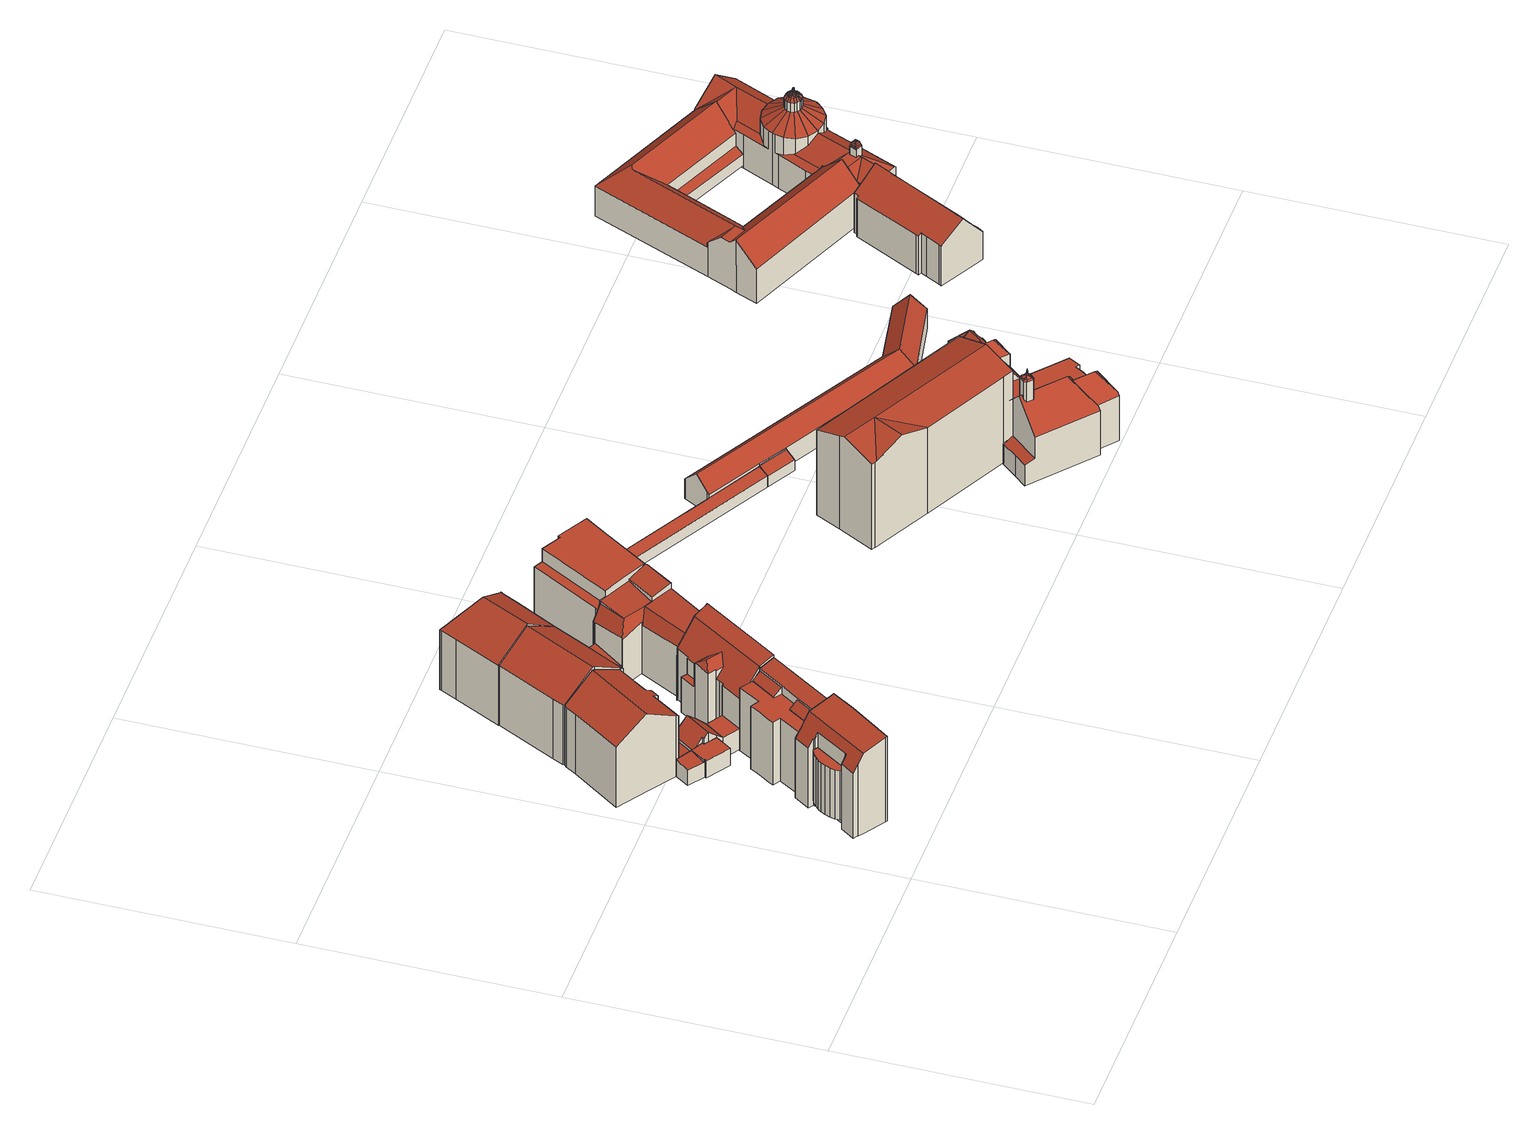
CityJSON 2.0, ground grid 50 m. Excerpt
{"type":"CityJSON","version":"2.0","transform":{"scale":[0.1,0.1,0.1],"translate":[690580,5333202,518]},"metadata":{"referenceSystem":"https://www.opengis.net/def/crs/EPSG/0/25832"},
"CityObjects":{
"building1":{"type":"Building","attributes":{"Gemeindeschluessel":"09162000","HoeheDach":"533.390","HoeheGrund":"521.850","Methode":"1000","NiedrigsteTraufeDesGebaeudes":"533.390","Geometrietyp2DReferenz":"3000","function":"51009_1610","roofType":"1000","measuredHeight":11.54},"geometry":[{"type":"MultiSurface","lod":"2","boundaries":[[[0,1,2,3]],[[2,4,5,6,7,3]],[[8,9,10,11]],[[9,12,13,14,15,16,17,18,19,5,4,2,1,20,10]],[[21,20,1,0]],[[22,13,12,23]],[[24,17,16,25]],[[5,19,18,26,27,6]],[[11,10,20,21]],[[8,11,21,0,3,7,6,27,26,24,25,28,29,22,23]],[[23,12,9,8]],[[26,18,17,24]],[[14,13,22,29,28,15]],[[16,15,28,25]]],"semantics":{"surfaces":[{"type":"WallSurface"},{"type":"RoofSurface"},{"type":"GroundSurface"}],"values":[0,0,0,1,0,0,0,0,0,2,0,0,0,0]}}]},
"building2":{"type":"Building","attributes":{"Gemeindeschluessel":"09162000","HoeheDach":"539.976","HoeheGrund":"520.010","Methode":"2000","NiedrigsteTraufeDesGebaeudes":"533.977","Geometrietyp2DReferenz":"3000","function":"31001_9998","roofType":"2100","measuredHeight":19.97,"storeysAboveGround":5},"geometry":[{"type":"MultiSurface","lod":"2","boundaries":[[[30,31,32,33]],[[34,35,36,37]],[[38,39,40,41,42,43]],[[44,45,35,34]],[[39,38,46,47]],[[48,49,50,51]],[[41,52,53,54,55,42]],[[56,57,45,44]],[[47,46,31,30]],[[58,59,60,61]],[[62,63,54,53]],[[60,64,63,62,65,61]],[[66,67,49,48]],[[30,33,68,69,56,44,34,37,66,48,51,70,58,61,65,62,53,52,41,40,39,47]],[[70,71,59,58]],[[37,36,67,66]],[[72,32,31,46,38,43,73]],[[69,68,72,73,57,56]],[[45,57,73,43,42,55,54,63,64,60,59,71,50,49,67,36,35]],[[51,50,71,70]],[[33,32,72,68]]],"semantics":{"surfaces":[{"type":"WallSurface"},{"type":"GroundSurface"},{"type":"RoofSurface"}],"values":[0,0,0,0,0,0,0,0,0,0,0,0,0,1,0,0,2,0,2,0,0]}}]},
"building3":{"type":"Building","attributes":{"Gemeindeschluessel":"09162000","HoeheDach":"525.843","HoeheGrund":"521.740","Methode":"2000","NiedrigsteTraufeDesGebaeudes":"525.156","Geometrietyp2DReferenz":"3000","function":"31001_2000","roofType":"1000","measuredHeight":4.1},"geometry":[{"type":"MultiSurface","lod":"2","boundaries":[[[74,75,76,77]],[[78,79,80,76,75,81,82,83,84,85]],[[86,87,88,89]],[[90,78,85,91]],[[92,93,87,86]],[[77,76,80,94]],[[91,85,84,95]],[[89,96,74,77,94,97,90,91,95,98,92,86]],[[95,84,83,99,100,98]],[[94,80,79,97]],[[99,83,82,101]],[[98,100,93,92]],[[89,88,101,82,81,96]],[[99,101,88,87,93,100]],[[96,81,75,74]],[[97,79,78,90]]],"semantics":{"surfaces":[{"type":"WallSurface"},{"type":"RoofSurface"},{"type":"GroundSurface"}],"values":[0,1,0,0,0,0,0,2,0,0,0,0,0,1,0,0]}}]},
"building4":{"type":"Building","attributes":{"Gemeindeschluessel":"09162000","HoeheDach":"539.898","HoeheGrund":"521.667","Methode":"2000","NiedrigsteTraufeDesGebaeudes":"534.848","Geometrietyp2DReferenz":"3000","function":"31001_2000","roofType":"3100","measuredHeight":18.23,"storeysAboveGround":4},"geometry":[{"type":"MultiSurface","lod":"2","boundaries":[[[102,103,104,86]],[[105,106,107,108]],[[109,110,102,86,92,111,112,113,114,115,116,117,118,119,105,108]],[[104,120,92,86]],[[120,104,103,121,122,107,106,123,124,125,126,127,128]],[[112,129,130,113]],[[109,122,121,110]],[[120,128,129,112,111,92]],[[114,131,132,115]],[[107,122,109,108]],[[118,124,123,119]],[[116,126,125,117]],[[128,127,132,131,130,129]],[[110,121,103,102]],[[116,115,132,127,126]],[[119,123,106,105]],[[113,130,131,114]],[[117,125,124,118]]],"semantics":{"surfaces":[{"type":"WallSurface"},{"type":"GroundSurface"},{"type":"RoofSurface"}],"values":[0,0,1,0,2,0,0,0,0,0,0,0,2,0,0,0,0,0]}}]},
"building5":{"type":"Building","attributes":{"Gemeindeschluessel":"09162000","HoeheDach":"524.630","HoeheGrund":"521.736","Methode":"2000","NiedrigsteTraufeDesGebaeudes":"523.738","Geometrietyp2DReferenz":"3000","function":"31001_2000","roofType":"2100","measuredHeight":2.89,"storeysAboveGround":1},"geometry":[{"type":"MultiSurface","lod":"2","boundaries":[[[133,134,135,136]],[[89,133,136,96]],[[96,137,138,89]],[[137,135,134,138]],[[89,138,134,133]],[[136,135,137,96]]],"semantics":{"surfaces":[{"type":"WallSurface"},{"type":"GroundSurface"},{"type":"RoofSurface"}],"values":[0,1,0,2,0,0]}}]},
"building6":{"type":"Building","attributes":{"Gemeindeschluessel":"09162000","HoeheDach":"537.503","HoeheGrund":"519.880","Methode":"2000","NiedrigsteTraufeDesGebaeudes":"534.620","Geometrietyp2DReferenz":"3000","function":"31001_1000","roofType":"1000","measuredHeight":17.62,"storeysAboveGround":3},"geometry":[{"type":"MultiSurface","lod":"2","boundaries":[[[139,140,141,142]],[[143,144,145,146,147,148,149,141,140,150,151,152,153,154,155,156,157]],[[150,140,139,158,159,151]],[[160,161,162,163,164,165,166,167,168]],[[169,161,160,170]],[[155,154,153,152,151,159,171,172,173,174]],[[175,176,177,178]],[[147,179,180,148]],[[145,177,176,146]],[[181,156,155,174]],[[169,182,183,184,164,163,162,161]],[[148,180,185,149]],[[179,186,185,180]],[[168,167,166,165,186,179,147,146,176,175]],[[187,157,156,181]],[[183,182,169,170,188,189,190,187,181,174,173,172,171,159,158,139,142,191,192,184]],[[189,188,170,160,168,175,178,144,143,190]],[[190,143,157,187]],[[144,178,177,145]],[[149,185,186,165,164,184,192,191,142,141]]],"semantics":{"surfaces":[{"type":"WallSurface"},{"type":"RoofSurface"},{"type":"GroundSurface"}],"values":[0,1,0,1,0,0,1,0,0,0,0,0,1,0,0,2,0,0,0,0]}}]},
"building7":{"type":"Building","attributes":{"Gemeindeschluessel":"09162000","HoeheDach":"527.975","HoeheGrund":"521.692","Methode":"2000","NiedrigsteTraufeDesGebaeudes":"525.063","Geometrietyp2DReferenz":"3000","function":"31001_2000","roofType":"3100","measuredHeight":6.28,"storeysAboveGround":1},"geometry":[{"type":"MultiSurface","lod":"2","boundaries":[[[193,194,195,196]],[[197,198,194,193]],[[74,199,200,96]],[[136,201,202,203]],[[196,195,204,97]],[[96,200,201,136]],[[199,205,206,207,202,201,200]],[[94,206,205,77]],[[97,204,206,94]],[[207,198,197,208,203,202]],[[77,205,199,74]],[[196,97,94,77,74,96,136,203,208,197,193]],[[204,195,194,198,207,206]]],"semantics":{"surfaces":[{"type":"WallSurface"},{"type":"RoofSurface"},{"type":"GroundSurface"}],"values":[0,0,0,0,0,0,1,0,0,0,0,2,1]}}]},
"building8":{"type":"Building","attributes":{"Gemeindeschluessel":"09162000","HoeheDach":"540.469","HoeheGrund":"521.707","Methode":"2000","NiedrigsteTraufeDesGebaeudes":"535.721","Geometrietyp2DReferenz":"3000","function":"31001_9998","roofType":"3100","measuredHeight":18.76,"storeysAboveGround":4},"geometry":[{"type":"MultiSurface","lod":"2","boundaries":[[[209,210,211,212]],[[213,214,215,216]],[[217,218,213,216,219,209,212,118,117,116,115,220,221,222]],[[221,223,224,222]],[[222,224,225,217]],[[218,226,214,213]],[[220,227,223,221]],[[219,228,210,209]],[[212,211,229,118]],[[216,215,228,219]],[[217,225,230,226,218]],[[231,230,225,224,223,227,232]],[[116,233,231,232,115]],[[233,234,229,211,210,228,215,214,226,230,231]],[[117,234,233,116]],[[118,229,234,117]],[[115,232,227,220]]],"semantics":{"surfaces":[{"type":"WallSurface"},{"type":"GroundSurface"},{"type":"RoofSurface"}],"values":[0,0,1,0,0,0,0,0,0,0,0,2,0,2,0,0,0]}}]},
"building9":{"type":"Building","attributes":{"Gemeindeschluessel":"09162000","HoeheDach":"538.075","HoeheGrund":"520.066","Methode":"2000","NiedrigsteTraufeDesGebaeudes":"524.870","Geometrietyp2DReferenz":"3000","function":"31001_1000","roofType":"2100","measuredHeight":18.01,"storeysAboveGround":6},"geometry":[{"type":"MultiSurface","lod":"2","boundaries":[[[235,236,237,238]],[[239,240,241,242,243,244]],[[244,243,245,246,247]],[[248,249,250,251,252,253]],[[254,255,256,257,258,259]],[[243,242,260,245]],[[261,262,246,245,260,263]],[[264,265,266,267]],[[268,247,246,262]],[[269,270,271,272]],[[273,274,241,240]],[[269,272,253,252]],[[239,244,247,268]],[[239,268,262,261,255,254,275,249,248,276,235,238,264,267,277,278,273,240]],[[254,259,279,275]],[[280,281,282]],[[277,283,284,278]],[[285,270,269,252,251]],[[249,275,279,282,281,250]],[[261,263,256,255]],[[284,283,266,265,286]],[[264,238,237,286,265]],[[287,258,257]],[[288,280,282,279,259,258,287]],[[276,289,236,235]],[[286,237,236,289,271,270,285,288,287,257,256,263,260,242,241,274,284]],[[276,248,253,272,271,289]],[[278,284,274,273]],[[267,266,283,277]],[[288,285,251,250,281,280]]],"semantics":{"surfaces":[{"type":"WallSurface"},{"type":"RoofSurface"},{"type":"GroundSurface"}],"values":[0,0,1,0,0,0,0,0,0,0,0,1,0,2,0,1,0,0,0,0,1,0,0,1,0,1,0,0,0,1]}}]},
"building10":{"type":"Building","attributes":{"Gemeindeschluessel":"09162000","HoeheDach":"540.700","HoeheGrund":"521.508","Methode":"2000","NiedrigsteTraufeDesGebaeudes":"535.311","Geometrietyp2DReferenz":"3000","function":"31001_1000","roofType":"3200","measuredHeight":19.19,"storeysAboveGround":5},"geometry":[{"type":"MultiSurface","lod":"2","boundaries":[[[290,291,292,293]],[[294,295,296,297,298]],[[299,300,301,302,303,304,305,306,290,293,307]],[[293,292,308,307]],[[300,309,310,301]],[[305,311,312,306]],[[308,313,314,299,307]],[[309,300,299,314]],[[309,314,313,294,298,315,310]],[[301,310,315,302]],[[303,297,296,304]],[[303,302,315,298,297]],[[295,311,305,304,296]],[[308,292,291,312,311,295,294,313]],[[306,312,291,290]]],"semantics":{"surfaces":[{"type":"WallSurface"},{"type":"RoofSurface"},{"type":"GroundSurface"}],"values":[0,1,2,0,0,0,0,0,1,0,0,0,0,1,0]}}]},
"building11":{"type":"Building","attributes":{"Gemeindeschluessel":"09162000","HoeheDach":"526.042","HoeheGrund":"521.680","Methode":"1000","NiedrigsteTraufeDesGebaeudes":"524.503","Geometrietyp2DReferenz":"3000","function":"31001_2000","roofType":"2100","measuredHeight":4.36},"geometry":[{"type":"MultiSurface","lod":"2","boundaries":[[[316,317,318,319]],[[216,320,321,213]],[[319,318,320,216]],[[216,213,316,319]],[[318,317,321,320]],[[213,321,317,316]]],"semantics":{"surfaces":[{"type":"WallSurface"},{"type":"GroundSurface"},{"type":"RoofSurface"}],"values":[0,0,0,1,2,0]}}]},
"building12":{"type":"Building","attributes":{"Gemeindeschluessel":"09162000","HoeheDach":"536.045","HoeheGrund":"519.820","Methode":"2000","NiedrigsteTraufeDesGebaeudes":"530.070","Geometrietyp2DReferenz":"3000","function":"31001_9998","roofType":"1000","measuredHeight":16.23,"storeysAboveGround":4},"geometry":[{"type":"MultiSurface","lod":"2","boundaries":[[[322,323,324,325,326,327,328]],[[329,330,331,332,333,334,335,336]],[[337,338,339,340,341,342,343,344,345,346,347,348,349,330,329,350,351]],[[329,336,352,350]],[[337,324,323,338]],[[340,339,322,328,353]],[[354,343,342,355]],[[341,356,355,342]],[[349,357,331,330]],[[354,355,356,353,328,327,358]],[[359,326,360,335,334]],[[325,361,360,326]],[[362,332,331,357,363,364,365,366]],[[346,365,364,347]],[[347,364,363,348]],[[344,367,368,345]],[[327,359,334,333,362]],[[350,352,369,351]],[[348,363,357,349]],[[327,326,359]],[[367,358,327,362,366,368]],[[346,345,368,366,365]],[[362,333,332]],[[344,343,354,358,367]],[[356,341,340,353]],[[337,351,369,361,325,324]],[[361,369,352,336,335,360]],[[338,323,322,339]]],"semantics":{"surfaces":[{"type":"RoofSurface"},{"type":"WallSurface"},{"type":"GroundSurface"}],"values":[0,1,2,1,1,1,1,1,1,0,1,1,0,1,1,1,0,1,1,1,0,1,1,1,1,1,0,1]}}]},
"building13":{"type":"Building","attributes":{"Gemeindeschluessel":"09162000","HoeheDach":"522.500","HoeheGrund":"521.530","Methode":"2000","NiedrigsteTraufeDesGebaeudes":"522.500","Geometrietyp2DReferenz":"3000","function":"31001_2000","roofType":"1000","measuredHeight":0.97},"geometry":[{"type":"MultiSurface","lod":"2","boundaries":[[[305,370,371,304]],[[304,371,372,373]],[[370,374,372,371]],[[304,373,375,305]],[[375,374,370,305]],[[373,372,374,375]]],"semantics":{"surfaces":[{"type":"WallSurface"},{"type":"RoofSurface"},{"type":"GroundSurface"}],"values":[0,0,1,2,0,0]}}]},
"building14":{"type":"Building","attributes":{"Gemeindeschluessel":"09162000","HoeheDach":"536.246","HoeheGrund":"519.750","Methode":"2000","NiedrigsteTraufeDesGebaeudes":"533.064","Geometrietyp2DReferenz":"3000","function":"31001_1000","roofType":"1000","measuredHeight":16.5,"storeysAboveGround":5},"geometry":[{"type":"MultiSurface","lod":"2","boundaries":[[[329,376,377,378,379,380]],[[381,382,383,384,385,386,387]],[[388,389,390,391]],[[391,390,387,386]],[[392,380,379,378,393,394,383,382,395,396]],[[393,378,377,397,398,394]],[[399,400,381,387,390,389,401]],[[401,389,388,330]],[[396,395,382,381,400,399]],[[384,383,394,398]],[[376,329,402,403,330,388,391,386,385,384,398,397,377]],[[403,402,329,380,392,396,399,401,330]]],"semantics":{"surfaces":[{"type":"WallSurface"},{"type":"RoofSurface"},{"type":"GroundSurface"}],"values":[0,0,0,0,1,0,1,0,0,0,2,0]}}]},
"building15":{"type":"Building","attributes":{"Gemeindeschluessel":"09162000","HoeheDach":"523.456","HoeheGrund":"519.956","Methode":"2000","NiedrigsteTraufeDesGebaeudes":"522.638","Geometrietyp2DReferenz":"3000","function":"51009_1610","roofType":"2100","measuredHeight":3.5},"geometry":[{"type":"MultiSurface","lod":"2","boundaries":[[[404,405,406,407]],[[405,408,409,410,411,406]],[[412,404,407,413,414,415]],[[405,404,412,408]],[[407,406,411,413]],[[415,409,408,412]],[[413,411,410,414]],[[414,410,409,415]]],"semantics":{"surfaces":[{"type":"WallSurface"},{"type":"RoofSurface"},{"type":"GroundSurface"}],"values":[0,1,2,0,0,0,0,0]}}]},
"building16":{"type":"Building","attributes":{"Gemeindeschluessel":"09162000","HoeheDach":"541.660","HoeheGrund":"519.421","Methode":"2000","NiedrigsteTraufeDesGebaeudes":"539.428","Geometrietyp2DReferenz":"3000","function":"31001_9998","roofType":"3100","measuredHeight":22.24,"storeysAboveGround":6},"geometry":[{"type":"MultiSurface","lod":"2","boundaries":[[[416,417,418]],[[419,420,417,416]],[[420,421,422,423,417]],[[424,425,426,427,428]],[[429,430,431,432]],[[424,428,433,434]],[[435,418,417,427,426]],[[430,434,433,431]],[[429,436,437,438,439,425,424,434,430]],[[436,429,432,423,422]],[[435,439,438,419,416,418]],[[420,419,438,437,421]],[[436,422,421,437]],[[417,423,432,431,433,428,427]],[[439,435,426,425]]],"semantics":{"surfaces":[{"type":"RoofSurface"},{"type":"WallSurface"},{"type":"GroundSurface"}],"values":[0,0,0,1,1,1,0,1,2,1,1,1,1,0,1]}}]},
"building17":{"type":"Building","attributes":{"Gemeindeschluessel":"09162000","HoeheDach":"523.719","HoeheGrund":"520.060","Methode":"1000","NiedrigsteTraufeDesGebaeudes":"522.472","Geometrietyp2DReferenz":"3000","function":"31001_2000","roofType":"2100","measuredHeight":3.66},"geometry":[{"type":"MultiSurface","lod":"2","boundaries":[[[440,441,442,443]],[[444,445,446,447]],[[448,444,447,440,443]],[[447,446,441,440]],[[444,448,443,442,449,445]],[[445,449,442,441,446]]],"semantics":{"surfaces":[{"type":"WallSurface"},{"type":"GroundSurface"},{"type":"RoofSurface"}],"values":[0,0,1,0,0,2]}}]},
"building18":{"type":"Building","attributes":{"name":"St. Kreszentia","Gemeindeschluessel":"09162000","HoeheDach":"540.800","HoeheGrund":"519.140","Methode":"2000","NiedrigsteTraufeDesGebaeudes":"523.232","Geometrietyp2DReferenz":"3000","function":"31001_3041","roofType":"3200","measuredHeight":21.66,"storeysAboveGround":1},"geometry":[{"type":"MultiSurface","lod":"2","boundaries":[[[450,451,452,453]],[[454,455,456,457,458,459,460,461]],[[462,463,464,465,466,467,468,469,470,471,472]],[[473,474,475,476]],[[466,477,467]],[[478,479,480,481,482,483]],[[484,485,486,487,488,489]],[[469,468,490]],[[491,492,493,494]],[[495,496,497]],[[477,466,465,498,499]],[[500,501,502,503,504]],[[505,506,507,508]],[[509,510,511,512]],[[513,514,515,516,517,509,512,518,519,520,521]],[[461,522,454]],[[481,523,521,520,482]],[[524,525,526]],[[508,507,527,528]],[[529,495,530]],[[531,532,533,534]],[[497,496,535,536]],[[494,493,451,450]],[[485,537,458,457,486]],[[454,538,502,489,488,455]],[[539,540,541,542]],[[543,455,488,487]],[[525,524,544,545,546,547,548]],[[532,500,504,549,533]],[[511,550,536,551]],[[552,553,554,555]],[[556,557,558,559]],[[560,453,452,561,546,545]],[[519,505,508,528,562,516,515,563,564,483,482,520]],[[565,566,495]],[[456,455,543]],[[567,526,525,548,568]],[[541,540,554,553,569,570,571]],[[572,530,497,550]],[[573,529,530,572]],[[471,470,574]],[[575,563,547,576]],[[503,502,538,577]],[[578,579,517,516,562]],[[573,580,581,529]],[[462,531,534,463]],[[495,566,496]],[[565,582,583,566]],[[584,585,586,587,571,570]],[[588,541,571,587]],[[576,547,546,561]],[[496,566,583,535]],[[528,527,578,562]],[[551,506,505,519,518]],[[529,581,495]],[[589,460,459,590]],[[530,495,497]],[[556,588,587,586,591,575,576,561,452,451,493,492,557]],[[498,465,464]],[[591,564,563,575]],[[549,504,503,577,592]],[[588,556,542,541]],[[472,471,593,594]],[[484,489,502,501]],[[580,578,527,582]],[[551,536,535,506]],[[582,527,507,583]],[[555,595,552]],[[584,570,569,596]],[[597,598,567,568,599]],[[473,600,513,521,523,474]],[[581,565,495]],[[539,454,522,601,602]],[[491,603,604,558,557,492]],[[558,604,593,471,574,559]],[[596,569,553,552,595,601,522,461,460,589]],[[468,467,477,499,490]],[[510,572,550,511]],[[469,490,499,498,464,463,534,533,549,592,538,454,539,542,556,559,574,470]],[[476,475,480,479]],[[594,593,604,603]],[[517,579,510,509]],[[585,478,483,564,591,586]],[[456,543,487,486,457]],[[581,580,582,565]],[[590,459,458,537]],[[579,573,572,510]],[[531,462,472,594,603,491,494,450,453,560,605,598,597,600,473,476,479,478,585,584,596,589,590,537,485,484,501,500,532]],[[577,538,592]],[[578,580,573,579]],[[550,497,536]],[[599,568,548,547,563,515,514]],[[539,602,554,540]],[[560,545,544,605]],[[481,480,475,474,523]],[[600,597,599,514,513]],[[512,511,551,518]],[[598,605,544,524,526,567]],[[535,583,507,506]],[[555,554,602,601,595]]],"semantics":{"surfaces":[{"type":"WallSurface"},{"type":"RoofSurface"},{"type":"GroundSurface"}],"values":[0,1,0,0,1,0,0,0,0,1,1,0,0,0,1,0,0,1,0,1,0,1,0,0,1,1,0,1,0,1,0,0,0,1,1,0,1,1,1,1,0,0,0,0,1,0,1,1,0,0,0,1,0,0,1,0,1,1,0,0,1,0,0,0,1,1,1,1,0,0,0,1,1,0,1,0,1,1,1,0,0,0,0,1,1,0,1,2,0,1,1,1,0,0,1,0,0,0,1,0]}}]},
"building19":{"type":"Building","attributes":{"Gemeindeschluessel":"09162000","HoeheDach":"527.070","HoeheGrund":"519.510","Methode":"2000","NiedrigsteTraufeDesGebaeudes":"524.006","Geometrietyp2DReferenz":"3000","function":"31001_9998","roofType":"3100","measuredHeight":7.56,"storeysAboveGround":1},"geometry":[{"type":"MultiSurface","lod":"2","boundaries":[[[606,607,608,609]],[[610,611,612,613,614,615]],[[609,608,616,617]],[[618,619,620,621,622,623,624,625]],[[626,627,628,629,630,631]],[[620,632,633,634,635,621]],[[611,630,629,612]],[[636,637,610,615,638]],[[632,620,619,618,625,606,609,617,639,614,613,612,629,628,627,633]],[[616,638,615,614,639,617]],[[621,635,634,626,631,640,637,622]],[[627,626,634,633]],[[607,624,623,622,637,636,638,616,608]],[[640,631,630,611,610,637]],[[625,624,607,606]]],"semantics":{"surfaces":[{"type":"WallSurface"},{"type":"RoofSurface"},{"type":"GroundSurface"}],"values":[0,0,0,0,0,0,0,1,2,0,1,0,1,1,0]}}]},
"building20":{"type":"Building","attributes":{"Gemeindeschluessel":"09162000","HoeheDach":"531.380","HoeheGrund":"518.877","Methode":"2000","NiedrigsteTraufeDesGebaeudes":"525.579","Geometrietyp2DReferenz":"3000","function":"31001_9998","roofType":"3100","measuredHeight":12.5,"storeysAboveGround":3},"geometry":[{"type":"MultiSurface","lod":"2","boundaries":[[[641,642,643,644]],[[645,646,647,648,649,650,651,652,653,654,655,656,657,658]],[[659,655,654,660]],[[648,647,661,662,663,664,665,649]],[[666,657,656,667]],[[668,651,650,669]],[[670,671,672,673]],[[673,672,674,675]],[[669,650,649,665]],[[676,652,651,668]],[[641,677,662,661,678,642]],[[674,672,671,643,642,678,661,647,646,645]],[[679,658,657,666]],[[660,654,653,680]],[[681,675,674,645,658,679]],[[677,641,644,670,673,675,681,679,666,667,659,660,680,676,668,669,665,664,663,662]],[[644,643,671,670]],[[667,656,655,659]],[[680,653,652,676]]],"semantics":{"surfaces":[{"type":"WallSurface"},{"type":"RoofSurface"},{"type":"GroundSurface"}],"values":[0,1,0,0,0,0,0,0,0,0,0,1,0,0,0,2,0,0,0]}}]},
"building21":{"type":"Building","attributes":{"name":"Kapuzinerkloster","Gemeindeschluessel":"09162000","HoeheDach":"532.210","HoeheGrund":"519.882","Methode":"2000","NiedrigsteTraufeDesGebaeudes":"522.438","Geometrietyp2DReferenz":"3000","function":"31001_3048","roofType":"3100","measuredHeight":12.33,"storeysAboveGround":3},"geometry":[{"type":"MultiSurface","lod":"2","boundaries":[[[682,683,684,685,686]],[[687,650,688,689]],[[690,691,683,682,692]],[[693,694,695,696,697]],[[694,693,698,699,700,701,702]],[[703,704,705,685]],[[706,707,708,709,710,711,712,713]],[[714,690,692,715,713,712]],[[716,717,718,709,708,697,696,719]],[[699,720,721,700]],[[702,695,694]],[[722,719,696,695,702,701]],[[705,704,723,720,699,698]],[[724,722,701,700,721]],[[707,706,725,705,698,693]],[[726,727,711,710,728]],[[729,724,721,720,723]],[[714,712,711,727]],[[650,728,710,709,718,688]],[[684,730,731,703,685]],[[715,692,682,686]],[[706,713,715,686,725]],[[732,729,723,704,703,731]],[[685,705,725,686]],[[689,688,718,717]],[[729,732,733,691,690,714,727,726,687,689,717,716,719,722,724]],[[691,733,730,684,683]],[[707,693,697,708]],[[726,728,650,687]],[[732,731,730,733]]],"semantics":{"surfaces":[{"type":"RoofSurface"},{"type":"WallSurface"},{"type":"GroundSurface"}],"values":[0,1,1,0,0,1,0,1,1,0,1,1,0,1,0,1,1,1,0,0,0,1,1,1,1,2,1,0,1,1]}}]},
"building22":{"type":"Building","attributes":{"name":"Schmerzhafte Muttergottes","Gemeindeschluessel":"09162000","HoeheDach":"538.440","HoeheGrund":"519.339","Methode":"2000","NiedrigsteTraufeDesGebaeudes":"526.697","Geometrietyp2DReferenz":"3000","function":"31001_3043","roofType":"3100","measuredHeight":19.1},"geometry":[{"type":"MultiSurface","lod":"2","boundaries":[[[734,735,736,737]],[[738,739,740,741]],[[742,743,744,745]],[[746,747,748]],[[749,746,748,750]],[[739,751,752,740]],[[753,754,755,746,749]],[[756,757,758,759]],[[760,761,762,763]],[[764,765,766,767]],[[768,769,770,771]],[[772,773,774,775,776]],[[777,778,779]],[[780,781,782,783]],[[784,785,786]],[[787,767,788,789]],[[774,773,790,791]],[[792,793,794,795]],[[796,797,798,799]],[[800,801,802,765]],[[803,804,785]],[[787,805,806,779]],[[807,808,809,810]],[[811,812,813,814,815,816,817]],[[818,819,820,821]],[[753,661,822,823,754]],[[795,794,737,824]],[[825,826,827,828]],[[829,830,831,832]],[[833,834,835,836]],[[820,837,838,839]],[[840,841,842]],[[843,844,777,845]],[[807,846,847,826,825,808]],[[848,838,849,850]],[[804,851,785]],[[852,853,734,854]],[[739,756,759,751]],[[855,750,748,747,856,857,858,859]],[[860,861,790,862]],[[774,791,863,864,775]],[[836,865,781,866]],[[835,745,865,836]],[[757,831,801,758]],[[752,821,867,868]],[[740,752,868,869]],[[765,802,870,766]],[[871,872,873,874]],[[805,875,851]],[[819,837,820]],[[876,877,878]],[[865,879,782,781]],[[840,880,841]],[[841,881,842]],[[804,805,851]],[[751,759,843,818]],[[882,738,741,883]],[[803,806,805,804]],[[884,857,856]],[[883,741,885,886]],[[864,863,887,888]],[[735,798,889,736]],[[890,883,886,891]],[[892,893,894,895,896,815]],[[897,823,822,898,899,811,817,900,890,891,884,901]],[[862,902,903,860]],[[779,806,877,904]],[[824,905,772,827]],[[906,907,908,909]],[[832,831,757,910]],[[905,736,889,911]],[[772,905,911,773]],[[912,786,913]],[[914,848,850,769]],[[828,776,775,864,888,809,808,825]],[[915,783,782,916]],[[797,902,889,798]],[[779,778,764,787]],[[911,889,902,862]],[[877,806,803,878]],[[789,875,805,787]],[[917,789,918,919]],[[863,920,921,922]],[[923,742,745,835]],[[924,768,771,793]],[[925,917,919,926]],[[927,926,853,852]],[[849,913,928,929]],[[815,896,816]],[[925,930,931,917]],[[762,932,933,763]],[[745,744,879,865]],[[934,892,815,814]],[[935,936,937,938]],[[939,933,932,832,910]],[[910,757,756,940]],[[766,870,797,796]],[[839,838,848]],[[940,756,739,738]],[[906,909,941,942,893,892,934,943,944,945,946,947,855,859,948,949,950,846,807,810,951,952,953,954]],[[955,743,880,840]],[[838,912,913,849]],[[881,880,743,742]],[[795,824,827,826,847]],[[943,813,812,944]],[[956,927,852,770]],[[845,777,779,904]],[[896,895,957,816]],[[764,767,787]],[[919,918,799,958]],[[785,851,959]],[[885,869,960,936]],[[769,850,956,770]],[[746,755,961,962,901,884,856,747]],[[791,790,861,963]],[[937,924,793,792]],[[916,782,879,833]],[[929,925,926,927]],[[960,964,768,924]],[[792,795,847,873,872]],[[958,799,798,735]],[[878,784,876]],[[948,965,966,949]],[[837,876,912,838]],[[867,839,848,914]],[[842,881,742,923]],[[936,960,924,937]],[[878,803,785]],[[947,946,898,822,661]],[[957,895,894,939,910,940]],[[751,818,821,752]],[[849,929,927,956]],[[893,942,760,763,933,939,894]],[[938,937,792,872]],[[802,830,903,870]],[[967,932,762,968,969]],[[833,879,744,834]],[[758,801,800,844]],[[741,740,869,885]],[[945,899,898,946]],[[952,951,721,922,921]],[[961,970,780,962]],[[870,903,902,797]],[[886,885,936,935]],[[959,851,875,931]],[[853,958,735,734]],[[971,858,857,884,891,972,973,974]],[[819,845,904,837]],[[959,931,930]],[[828,827,772,776]],[[759,758,844,843]],[[964,914,769,768]],[[963,861,967,969]],[[767,766,796,788]],[[915,916,866,970]],[[929,928,930,925]],[[778,800,765,764]],[[824,737,736,905]],[[975,950,949,966]],[[900,882,883,890]],[[957,882,900,817,816]],[[891,886,935,972]],[[972,935,938,973]],[[915,970,961,755,754,823]],[[788,918,789]],[[953,920,976,954]],[[786,959,928,913]],[[866,781,780,970]],[[770,852,854,771]],[[948,859,858,971,965]],[[801,831,830,802]],[[938,872,871,974,973]],[[780,783,897,901,962]],[[863,922,721,887]],[[854,734,737,794]],[[844,800,778,777]],[[862,790,773,911]],[[850,849,956]],[[860,903,830,829]],[[963,969,968,977,976,920,863,791]],[[934,814,813,943]],[[841,880,881]],[[876,784,786,912]],[[926,919,958,853]],[[829,967,861,860]],[[904,877,876,837]],[[957,940,738,882]],[[955,840,842,923]],[[855,947,661,753,749,750]],[[818,843,845,819]],[[906,954,976,977,907]],[[909,908,978,941]],[[771,854,794,793]],[[785,959,786]],[[952,921,920,953]],[[959,930,928]],[[878,785,784]],[[917,931,875,789]],[[916,833,836,866]],[[762,761,978,908,907,977,968]],[[945,944,812,811,899]],[[846,950,975,874,873,847]],[[897,783,915,823]],[[951,810,809,888,887,721]],[[834,955,923,835]],[[975,966,965,971,974,871,874]],[[967,829,832,932]],[[821,820,839,867]],[[869,868,964,960]],[[788,796,799,918]],[[942,941,978,761,760]],[[834,744,743,955]],[[868,867,914,964]]],"semantics":{"surfaces":[{"type":"RoofSurface"},{"type":"WallSurface"},{"type":"GroundSurface"}],"values":[0,1,0,0,0,0,0,0,0,0,0,1,0,0,0,0,1,1,0,0,0,1,1,0,0,0,1,1,1,0,0,0,0,1,0,0,0,0,1,0,0,0,0,0,0,0,0,1,0,0,0,0,0,0,0,0,0,0,0,0,0,0,1,1,0,1,1,0,1,1,1,0,0,0,0,0,0,0,1,0,1,0,0,0,0,0,0,1,0,1,1,0,1,0,0,1,0,0,1,2,0,1,0,0,1,0,0,1,0,0,0,1,0,0,1,1,0,0,0,0,0,0,1,1,0,0,1,0,1,0,0,0,1,0,0,1,0,0,1,1,1,1,0,0,0,0,0,0,0,1,0,0,1,0,0,1,0,1,1,1,1,1,1,1,0,1,0,0,0,1,0,1,1,0,0,0,0,0,1,0,1,0,0,0,0,1,0,0,1,0,1,1,0,0,1,0,0,1,0,0,1,1,1,1,0,0,0,0,0,0,1,0,0]}}]}
},
"vertices":[
[88,180,39],[88,180,154],[92,190,154],[92,190,39],[93,192,154],[97,199,154],[97,199,39],[93,192,39],[95,154,39],[95,154,154],[86,160,154],[86,160,39],[136,218,154],[130,222,154],[128,223,154],[127,224,154],[118,220,154],[110,214,154],[103,207,154],[101,205,154],[86,170,154],[86,170,39],[130,222,39],[136,218,39],[110,214,39],[118,220,39],[103,207,39],[101,205,39],[127,224,39],[128,223,39],
[185,166,20],[185,166,220],[129,85,219],[129,85,20],[65,129,20],[65,129,172],[84,157,173],[84,157,20],[209,215,218],[209,215,20],[167,244,20],[157,251,20],[157,251,188],[167,244,208],[75,123,20],[75,123,189],[214,212,220],[214,212,20],[95,154,20],[95,154,190],[136,218,189],[136,218,20],[154,253,20],[151,255,20],[151,255,177],[154,253,182],[74,122,20],[74,122,189],[131,225,20],[131,225,177],[122,231,160],[122,231,20],[142,262,20],[142,262,160],[141,261,160],[141,261,20],[93,151,20],[93,151,190],[125,88,20],[84,115,20],[130,222,20],[130,222,177],[125,88,218],[84,115,208],
[172,446,37],[172,446,78],[170,442,78],[170,442,37],[173,394,78],[194,426,78],[178,437,78],[152,456,78],[148,459,78],[128,429,78],[130,428,78],[127,425,78],[121,475,37],[121,475,77],[131,469,77],[131,469,37],[173,394,37],[127,425,37],[116,478,37],[116,478,77],[178,437,37],[130,428,37],[152,456,37],[194,426,37],[98,450,37],[128,429,72],[98,450,72],[148,459,77],
[160,535,37],[160,535,176],[121,475,176],[186,577,37],[186,577,177],[171,552,177],[171,552,37],[182,545,37],[171,529,37],[64,513,37],[2,555,37],[69,652,37],[82,674,37],[86,678,37],[152,643,37],[210,613,37],[208,611,37],[201,599,37],[116,478,179],[171,529,168],[182,545,169],[201,599,177],[208,611,178],[210,613,178],[152,643,217],[148,645,219],[61,516,219],[2,555,177],[69,652,177],[82,674,177],[86,678,177],
[156,507,37],[156,507,57],[177,494,66],[177,494,37],[152,456,66],[131,469,57],
[213,353,19],[213,353,166],[239,397,166],[239,397,19],[157,251,166],[173,240,166],[207,293,166],[221,283,166],[245,320,166],[231,330,166],[263,380,166],[197,362,166],[196,363,166],[192,355,166],[184,342,166],[169,318,166],[165,311,166],[179,302,166],[151,255,166],[197,362,19],[196,363,19],[209,215,193],[214,212,195],[248,265,195],[272,302,195],[305,353,195],[278,371,186],[245,320,186],[221,283,186],[187,230,186],[214,212,19],[209,215,19],[192,355,19],[184,342,19],[169,318,19],[165,311,19],[187,230,181],[221,283,181],[207,293,167],[173,240,167],[245,320,181],[231,330,167],[179,302,19],[248,265,19],[272,302,19],[305,353,19],[263,380,167],[278,371,181],[151,255,19],[187,230,19],[173,240,19],[157,251,19],[263,380,19],[278,371,19],
[233,459,37],[233,459,71],[206,418,71],[206,418,37],[229,476,37],[229,476,82],[172,446,91],[152,456,72],[177,494,72],[194,498,82],[194,498,37],[194,426,83],[170,442,91],[178,437,100],[212,487,100],[212,487,37],
[218,614,37],[218,614,177],[214,608,178],[214,608,37],[287,755,37],[287,755,178],[258,695,177],[258,695,37],[158,824,37],[290,760,37],[228,636,37],[87,682,37],[98,704,37],[157,822,37],[98,704,177],[157,822,177],[158,824,177],[290,760,178],[87,682,177],[228,636,177],[208,611,182],[224,792,225],[150,644,225],[86,678,178],[152,643,224],[210,613,182],
[339,545,21],[339,545,142],[376,525,191],[376,525,21],[239,397,21],[241,395,21],[241,395,140],[239,396,139],[239,396,69],[239,397,69],[266,438,69],[233,459,69],[206,418,69],[307,528,21],[285,496,21],[285,496,161],[286,497,160],[286,497,103],[307,528,103],[279,454,21],[274,446,21],[274,446,141],[278,453,141],[278,453,160],[279,454,161],[266,438,139],[268,437,21],[233,459,21],[268,437,141],[401,512,21],[401,512,199],[406,510,201],[406,510,21],[206,418,21],[299,489,103],[299,489,139],[319,520,139],[319,520,103],[277,371,21],[277,371,191],[264,464,21],[321,518,21],[305,353,21],[278,371,21],[264,464,161],[285,473,175],[285,495,162],[265,465,162],[305,353,201],[278,371,191],[314,478,160],[377,525,191],[292,444,160],[314,454,175],[321,518,141],
[354,878,35],[354,878,173],[338,847,174],[338,847,35],[274,890,227],[354,882,175],[316,903,175],[251,939,175],[223,955,175],[158,824,35],[205,920,35],[220,951,35],[222,955,35],[251,939,35],[316,903,35],[356,882,35],[356,881,35],[290,760,35],[290,760,177],[205,920,175],[220,951,175],[356,882,174],[356,881,173],[226,791,227],[158,824,175],[222,955,175],
[377,711,37],[377,711,80],[347,652,65],[347,652,37],[258,695,65],[287,755,80],
[401,512,166],[406,510,166],[420,529,167],[464,596,167],[426,619,163],[410,629,160],[360,534,160],[500,657,18],[388,711,18],[388,711,146],[395,708,160],[395,708,167],[463,675,167],[463,675,171],[500,657,180],[420,529,18],[406,510,18],[401,512,18],[347,541,18],[339,545,18],[340,547,18],[347,543,18],[391,628,18],[346,650,18],[347,652,18],[377,711,18],[378,713,18],[379,716,18],[502,655,18],[501,652,18],[502,655,180],[347,541,135],[347,543,135],[340,547,121],[339,545,121],[379,716,128],[390,626,133],[426,619,160],[426,619,171],[464,596,180],[367,655,160],[378,713,128],[377,711,129],[347,652,131],[347,651,131],[391,628,138],[346,650,128],[501,652,180],
[356,882,45],[316,903,45],[330,929,45],[330,929,35],[370,908,45],[370,908,35],
[555,742,18],[588,793,18],[588,793,182],[555,742,182],[500,657,182],[485,845,151],[485,845,182],[524,823,182],[524,823,18],[485,845,18],[467,854,18],[467,854,151],[390,715,18],[390,715,151],[466,853,151],[466,853,18],[458,677,182],[585,795,182],[527,828,182],[408,705,182],[406,702,182],[585,795,18],[527,828,18],[406,702,151],[408,705,151],[388,711,151],[458,677,18],[406,702,18],
[801,673,20],[801,673,54],[852,645,54],[852,645,20],[589,790,54],[577,773,46],[950,566,46],[961,585,55],[589,790,20],[961,585,20],[950,566,20],[577,773,20],
[916,302,237],[948,364,237],[858,332,214],[972,273,215],[975,272,214],[1147,184,215],[1169,173,215],[1201,233,237],[884,410,14],[847,338,14],[847,338,214],[879,400,237],[884,410,233],[1206,243,14],[1234,294,14],[1234,294,214],[1206,243,233],[910,461,214],[910,461,14],[855,334,214],[1169,173,14],[1147,184,14],[972,273,14],[855,334,14],
[961,585,21],[961,585,57],[1019,552,57],[1019,552,21],[1008,533,21],[1008,533,45],[950,566,45],[950,566,21],[1013,541,21],[1013,541,50],
[1339,93,11],[1339,93,94],[1324,74,94],[1324,74,11],[1351,311,130],[1348,350,96],[1340,340,96],[1336,361,76],[1334,361,74],[1322,355,68],[1318,342,74],[1316,341,74],[1387,285,11],[1387,285,69],[1375,271,69],[1375,271,98],[1374,269,99],[1345,234,98],[1345,233,98],[1345,233,67],[1332,218,67],[1332,218,52],[1332,218,11],[1101,130,11],[1101,130,59],[1121,153,59],[1121,153,11],[1346,264,122],[1169,173,11],[1147,184,11],[1147,184,59],[1168,173,64],[1168,173,150],[1169,173,150],[1354,345,11],[1348,357,11],[1348,357,68],[1353,346,75],[1353,346,96],[1354,345,97],[1328,247,98],[1357,106,11],[1357,106,94],[1350,111,94],[1350,111,11],[1168,146,228],[1167,148,214],[1166,146,214],[1359,284,98],[1330,277,122],[1396,316,11],[1383,321,11],[1383,321,96],[1383,321,75],[1396,316,68],[1164,159,165],[1164,159,207],[1169,159,207],[1169,159,161],[1166,133,161],[1166,133,207],[1155,143,207],[1155,143,161],[1223,26,114],[1228,31,121],[1233,90,172],[1176,139,172],[1171,134,165],[1155,148,165],[1159,153,172],[1155,157,172],[1119,115,114],[1316,341,88],[1119,115,64],[1320,62,121],[1278,52,157],[1275,9,121],[1180,149,207],[1180,149,161],[1168,144,214],[1167,144,214],[1398,291,11],[1403,304,11],[1403,304,70],[1398,291,63],[1165,156,210],[1158,148,210],[1334,361,11],[1388,316,96],[1306,258,130],[1280,271,87],[1256,227,103],[1270,215,130],[1348,350,75],[1324,67,114],[1321,70,114],[1321,71,113],[1291,97,113],[1241,84,157],[1401,307,73],[1158,144,210],[1155,148,207],[1254,285,60],[1254,285,87],[1263,280,87],[1263,280,73],[1290,198,94],[1370,130,94],[1370,130,77],[1299,191,77],[1321,70,11],[1321,71,94],[1180,144,165],[1300,107,113],[1186,204,113],[1169,147,214],[1168,148,214],[1272,5,115],[1236,34,115],[1253,284,87],[1234,294,87],[1210,250,103],[1167,136,210],[1170,137,210],[1316,199,67],[1300,107,94],[1291,97,94],[1388,316,75],[1180,144,207],[1171,134,207],[1177,145,210],[1170,146,214],[1177,149,210],[1169,156,210],[1234,294,11],[1206,243,11],[1206,243,94],[1210,250,94],[1256,227,94],[1318,342,11],[1322,355,11],[1186,204,94],[1380,307,96],[1390,168,52],[1390,168,11],[1311,336,73],[1253,284,11],[1233,37,11],[1272,5,11],[1233,37,121],[1223,26,11],[1311,336,88],[1263,280,88],[1375,139,11],[1375,139,72],[1324,67,11],
[961,585,15],[961,585,61],[852,645,61],[852,645,15],[1313,463,60],[1314,463,60],[1314,463,15],[1313,463,15],[882,700,15],[882,700,61],[854,649,65],[854,649,15],[1214,445,15],[1302,397,15],[1303,396,15],[1303,396,60],[1302,397,61],[1214,445,61],[1019,552,60],[1019,552,15],[1461,432,67],[1461,432,15],[1457,456,15],[1451,487,15],[1451,487,60],[1457,456,91],[1402,414,15],[1462,425,15],[1462,425,60],[1402,414,60],[1263,454,91],[1307,429,91],[867,673,91],[867,673,15],[1358,438,91],
[1693,436,9],[1693,436,89],[1679,410,89],[1679,410,9],[1637,412,134],[1736,606,134],[1738,609,134],[1704,623,113],[1702,624,112],[1684,632,101],[1679,622,101],[1675,624,98],[1608,492,99],[1606,486,99],[1612,483,103],[1606,471,103],[1592,444,102],[1588,438,102],[1612,483,9],[1606,486,9],[1773,595,89],[1773,595,9],[1738,609,9],[1704,623,9],[1702,624,9],[1592,444,9],[1606,471,9],[1679,622,9],[1684,632,9],[1677,407,9],[1677,407,89],[1687,401,76],[1687,401,9],[1680,389,76],[1680,389,9],[1675,624,9],[1770,589,9],[1770,589,89],[1588,438,9],[1608,492,9],[1637,412,9],
[1575,806,45],[1574,806,46],[1633,941,44],[1625,964,55],[1552,791,55],[1684,632,19],[1432,737,99],[1432,737,19],[1730,737,19],[1574,806,19],[1730,737,46],[1504,798,128],[1486,840,98],[1477,844,98],[1477,843,99],[1465,814,128],[1598,1022,128],[1604,1024,133],[1579,1086,89],[1578,1086,88],[1477,844,88],[1798,890,55],[1798,890,84],[1625,964,84],[1539,796,97],[1496,779,128],[1457,795,128],[1451,781,142],[1721,666,142],[1740,709,98],[1721,717,98],[1722,718,97],[1721,717,19],[1722,718,55],[1456,793,19],[1450,781,19],[1450,781,141],[1477,843,19],[1817,933,133],[1836,976,89],[1578,1086,19],[1799,892,86],[1836,976,19],[1552,791,84],[1702,624,19],[1740,709,19],[1702,624,101],[1799,892,19],[1634,943,46],[1791,874,44],[1791,874,19],[1634,943,19],
[1808,795,188],[1812,798,188],[1809,803,181],[1804,799,181],[1822,772,160],[1822,772,181],[1815,771,181],[1815,771,160],[1755,657,159],[1762,654,159],[1764,654,157],[1754,659,157],[1751,639,130],[1716,654,130],[1707,634,110],[1738,609,130],[1702,624,110],[1820,777,188],[1815,777,188],[1769,596,89],[1758,644,125],[1754,645,130],[1827,775,181],[1831,781,181],[1826,783,188],[1823,780,188],[1880,789,87],[1880,789,88],[1874,787,98],[1871,768,87],[1820,789,193],[1823,790,190],[1821,793,190],[1819,791,193],[1805,783,188],[1808,784,190],[1808,788,190],[1805,788,188],[1794,843,134],[1816,847,134],[1816,847,112],[1796,843,97],[1794,843,96],[1820,786,193],[1820,787,193],[1817,787,195],[1752,661,148],[1753,661,151],[1766,655,151],[1766,655,148],[1816,786,203],[1816,787,204],[1815,787,203],[1817,788,195],[1817,792,193],[1816,789,195],[1839,842,134],[1839,842,131],[1799,788,160],[1799,788,181],[1800,794,181],[1800,794,160],[1819,795,190],[1820,798,188],[1816,798,188],[1816,796,190],[1824,787,190],[1826,787,188],[1826,792,188],[1817,787,203],[1817,788,203],[1817,788,200],[1817,787,200],[1791,874,13],[1791,874,91],[1799,892,91],[1799,892,13],[1853,736,88],[1853,736,89],[1856,735,87],[1856,736,88],[1857,736,87],[1855,744,98],[1847,738,93],[1819,780,190],[1817,783,193],[1816,783,193],[1816,779,190],[1788,588,90],[1761,642,125],[1804,799,160],[1766,818,91],[1766,818,134],[1774,830,134],[1774,830,92],[1831,794,160],[1831,794,181],[1832,787,181],[1832,787,160],[1760,644,154],[1760,645,157],[1750,649,157],[1748,649,154],[1816,786,195],[1815,786,195],[1814,783,193],[1758,650,160],[1758,652,161],[1755,651,160],[1821,782,190],[1823,784,190],[1819,784,193],[1762,810,13],[1762,810,135],[1812,784,193],[1814,787,195],[1811,786,193],[1816,788,203],[1808,791,190],[1810,793,190],[1806,792,188],[1702,624,13],[1726,677,130],[1738,705,101],[1740,709,101],[1740,709,13],[1828,799,160],[1858,829,134],[1822,803,160],[1869,911,131],[1818,894,97],[1753,660,154],[1747,648,151],[1812,780,190],[1811,777,188],[1809,772,181],[1824,795,188],[1757,788,92],[1757,788,134],[1760,804,134],[1760,804,91],[1816,789,200],[1816,786,200],[1817,786,200],[1816,787,203],[1765,655,154],[1760,653,160],[1756,655,160],[1838,732,134],[1815,729,134],[1762,662,130],[1809,772,160],[1792,733,134],[1817,933,131],[1800,895,91],[1816,804,181],[1815,729,113],[1792,733,130],[1857,736,13],[1868,762,13],[1868,762,134],[1868,760,134],[1868,760,87],[1766,655,125],[1790,587,88],[1828,676,88],[1838,732,98],[1760,658,130],[1822,803,181],[1828,799,181],[1817,786,195],[1809,803,160],[1878,790,13],[1878,790,88],[1879,790,87],[1879,790,13],[1831,781,160],[1816,804,160],[1815,786,200],[1814,787,200],[1810,782,190],[1761,642,148],[1761,643,151],[1815,789,195],[1816,792,193],[1814,792,193],[1889,957,132],[1837,979,88],[1836,977,88],[1752,650,159],[1800,781,181],[1815,788,195],[1812,791,193],[1811,789,193],[1814,788,200],[1814,788,195],[1815,788,200],[1815,789,200],[1874,787,134],[1871,768,134],[1856,736,13],[1773,746,134],[1804,776,160],[1800,781,160],[1760,765,134],[1869,764,135],[1827,775,160],[1879,789,13],[1880,789,13],[1856,735,13],[1853,736,13],[1828,676,13],[1790,587,13],[1773,595,13],[1721,717,13],[1730,737,13],[1756,796,13],[1836,976,13],[1837,979,13],[1889,957,13],[1940,935,13],[1759,647,159],[1811,788,193],[1855,744,134],[1813,795,190],[1815,788,203],[1804,776,181],[1747,648,130],[1752,661,130],[1858,829,114],[1808,780,188],[1721,717,90],[1730,737,90],[1871,810,134],[1873,793,92],[1871,810,99],[1747,648,148],[1735,711,97],[1773,746,113],[1760,765,99],[1760,769,97],[1756,796,91],[1940,935,87],[1878,791,87],[1879,789,88]
]}
